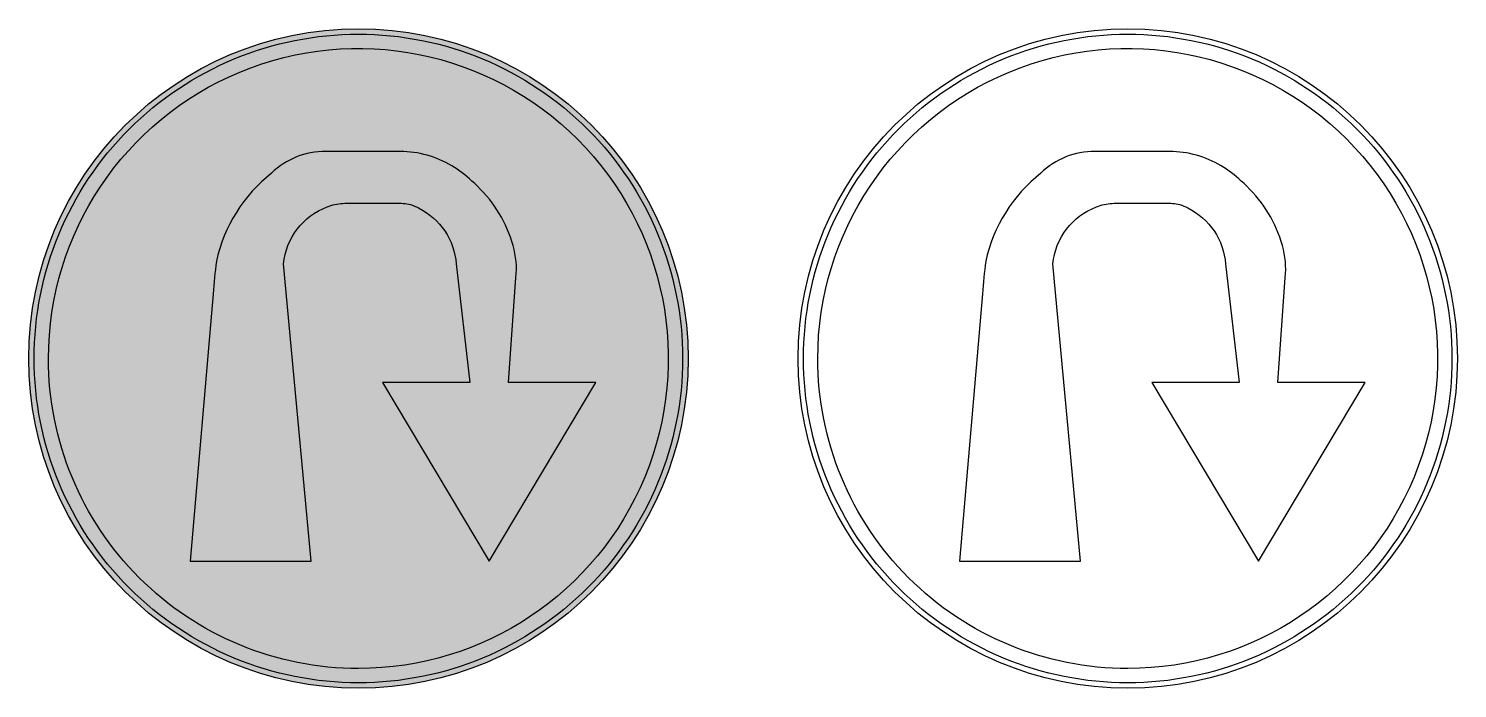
# Model space of a CAD drawing. Extents: x -53 to 1247, y 2 to 602.
import ezdxf

# ---------------------------------------------------------------- set-up
doc = ezdxf.new("R2010")
doc.units = 0
doc.header["$MEASUREMENT"] = 0

msp = doc.modelspace()

# ---------------------------------------------------------------- hatches: boundary and pattern name
h = msp.add_hatch(color=5)
edge = h.paths.add_edge_path()
edge.add_arc((246.8330000000001, 301.87278), 300.00022, 90, 270, ccw=False)
edge.add_arc((246.8330000000001, 301.87278), 300.00022, -90, 90, ccw=False)
edge = h.paths.add_edge_path(flags=16)
edge.add_arc((246.8329996124922, 301.8725596128209), 294.9999996128208, 179.999914466689, 270.0000000752629, ccw=False)
edge.add_arc((246.832779612821, 301.8732203871792), 294.9997796129032, 89.99995719571302, 180.0000428042869, ccw=False)
edge.add_arc((246.8317203871791, 301.874720384938), 294.9982796178374, -0.00033414024051126034, 89.99975146833339, ccw=False)
edge.add_arc((246.8315003875078, 301.8710596150621), 294.9984996188736, -89.99970873930943, 0.000376869264528068, ccw=False)
edge = h.paths.add_edge_path(flags=0)
edge.add_arc((246.8329893244995, 301.8725893247982), 281.9999893247984, 179.9999165604372, 270.00000216901117, ccw=False)
edge.add_arc((246.8343621165588, 301.8724869714439), 282.0013621170254, 44.99983839569438, 179.9998957651452, ccw=False)
edge.add_arc((246.8345254483125, 301.8732834360225), 282.0006834401484, -90.00030993453322, 44.999747434917595, ccw=False)
edge = h.paths.add_edge_path(flags=0)
edge.add_arc((239.9807145810216, 382.1888197495749), 61.49030150195899, 110.40687390298541, 174.7334207292288, ccw=False)
edge.add_arc((235.6482799517918, 398.2922911588853), 44.91373781485213, 103.30771623297841, 112.39032103927889, ccw=False)
edge.add_arc((237.0314465084732, 381.8507866227796), 61.28066724628079, 87.04552810209918, 101.02718859515352, ccw=False)
edge.add_line((240.1900000000001, 443.05), (280.91, 443.05))
edge.add_arc((283.8542187468652, 397.2218820642285), 45.92259593668872, 76.90337560365498, 93.67590474024291, ccw=False)
edge.add_arc((285.2094594579316, 411.9723852591861), 31.31404907788655, 58.84487348148451, 73.2004115623642, ccw=False)
edge.add_arc((274.434639196086, 383.4535540117329), 61.54331228715439, 4.1058396092929, 64.00357513948552, ccw=False)
edge.add_line((335.8199999999999, 387.86), (348.3699999999999, 280.09))
edge.add_line((348.3699999999999, 280.09), (268.87, 280.09))
edge.add_line((268.87, 280.09), (365.8699999999999, 117.66))
edge.add_line((365.8699999999999, 117.66), (462.8699999999999, 280.09))
edge.add_line((462.8699999999999, 280.09), (383.3699999999999, 280.09))
edge.add_line((383.3699999999999, 280.09), (390.1400000000001, 375.623))
edge.add_arc((317.1503971525591, 383.8348509602889), 73.45009611989057, 353.5808096831678, 376.3781616160913)
edge.add_arc((273.521453901223, 372.7201753069381), 118.4540473738581, 15.58552899404679, 46.41314343413642)
edge.add_arc((265.241013105619, 366.9501689043673), 128.3583040173414, 45.51160020166301, 48.64514028906169)
edge.add_arc((281.6014296193616, 391.5754193138526), 99.14445149254126, 46.33882558104976, 59.48728402834163)
edge.add_arc((284.487609072796, 398.5212230308073), 91.70102705940155, 58.83740529533213, 89.5986240159885)
edge.add_line((285.13, 490.22), (216.98, 490.22))
edge.add_arc((216.347481869399, 420.5860642884087), 69.63680838372453, 89.47956951885763, 134.1875251682067)
edge.add_arc((255.5045181865067, 359.8471118418665), 141.2048748918616, 128.3924533390434, 167.54838989711)
edge.add_arc((673.347534298787, 321.7768026082213), 559.9343267105259, 172.9714039846878, 176.0149602068737)
edge.add_line((114.7669999999999, 360.69), (93.87, 117.658))
edge.add_line((93.87, 117.658), (193.7610000000001, 117.658))
edge.add_line((193.7610000000001, 117.658), (203.87, 117.658))
edge.add_line((203.87, 117.658), (178.75, 387.8330000000001))
h = msp.add_hatch(color=7)
edge = h.paths.add_edge_path()
edge.add_arc((246.8329996124922, 301.8725596128209), 294.9999996128208, 179.999914466689, 270.0000000752629, ccw=False)
edge.add_arc((246.832779612821, 301.8732203871792), 294.9997796129032, 89.99995719571302, 180.0000428042869, ccw=False)
edge.add_arc((246.8317203871791, 301.874720384938), 294.9982796178374, -0.00033414024051126034, 89.99975146833339, ccw=False)
edge.add_arc((246.8315003875078, 301.8710596150621), 294.9984996188736, -89.99970873930943, 0.000376869264528068, ccw=False)
edge = h.paths.add_edge_path(flags=16)
edge.add_arc((246.8329893244995, 301.8725893247982), 281.9999893247984, 179.9999165604372, 270.00000216901117, ccw=False)
edge.add_arc((246.8343621165588, 301.8724869714439), 282.0013621170254, 44.99983839569438, 179.9998957651452, ccw=False)
edge.add_arc((246.8345254483125, 301.8732834360225), 282.0006834401484, -90.00030993453322, 44.999747434917595, ccw=False)
edge = h.paths.add_edge_path(flags=0)
edge.add_arc((239.9807145810216, 382.1888197495749), 61.49030150195899, 110.40687390298541, 174.7334207292288, ccw=False)
edge.add_arc((235.6482799517918, 398.2922911588853), 44.91373781485213, 103.30771623297841, 112.39032103927889, ccw=False)
edge.add_arc((237.0314465084732, 381.8507866227796), 61.28066724628079, 87.04552810209918, 101.02718859515352, ccw=False)
edge.add_line((240.1900000000001, 443.05), (280.91, 443.05))
edge.add_arc((283.8542187468652, 397.2218820642285), 45.92259593668872, 76.90337560365498, 93.67590474024291, ccw=False)
edge.add_arc((285.2094594579316, 411.9723852591861), 31.31404907788655, 58.84487348148451, 73.2004115623642, ccw=False)
edge.add_arc((274.434639196086, 383.4535540117329), 61.54331228715439, 4.1058396092929, 64.00357513948552, ccw=False)
edge.add_line((335.8199999999999, 387.86), (348.3699999999999, 280.09))
edge.add_line((348.3699999999999, 280.09), (268.87, 280.09))
edge.add_line((268.87, 280.09), (365.8699999999999, 117.66))
edge.add_line((365.8699999999999, 117.66), (462.8699999999999, 280.09))
edge.add_line((462.8699999999999, 280.09), (383.3699999999999, 280.09))
edge.add_line((383.3699999999999, 280.09), (390.1400000000001, 375.623))
edge.add_arc((317.1503971525591, 383.8348509602889), 73.45009611989057, 353.5808096831678, 376.3781616160913)
edge.add_arc((273.521453901223, 372.7201753069381), 118.4540473738581, 15.58552899404679, 46.41314343413642)
edge.add_arc((265.241013105619, 366.9501689043673), 128.3583040173414, 45.51160020166301, 48.64514028906169)
edge.add_arc((281.6014296193616, 391.5754193138526), 99.14445149254126, 46.33882558104976, 59.48728402834163)
edge.add_arc((284.487609072796, 398.5212230308073), 91.70102705940155, 58.83740529533213, 89.5986240159885)
edge.add_line((285.13, 490.22), (216.98, 490.22))
edge.add_arc((216.347481869399, 420.5860642884087), 69.63680838372453, 89.47956951885763, 134.1875251682067)
edge.add_arc((255.5045181865067, 359.8471118418665), 141.2048748918616, 128.3924533390434, 167.54838989711)
edge.add_arc((673.347534298787, 321.7768026082213), 559.9343267105259, 172.9714039846878, 176.0149602068737)
edge.add_line((114.7669999999999, 360.69), (93.87, 117.658))
edge.add_line((93.87, 117.658), (193.7610000000001, 117.658))
edge.add_line((193.7610000000001, 117.658), (203.87, 117.658))
edge.add_line((203.87, 117.658), (178.75, 387.8330000000001))

# ---------------------------------------------------------------- linework, layer by layer
at = {"color": 5}
msp.add_lwpolyline([(246.8330000000001, 1.87256, -1), (246.8330000000001, 601.873, -1)], format="xyb", close=True, dxfattribs=at)
for points in [[(946.8330000000001, 1.87256, -1), (946.8330000000001, 601.873, -1)], [(246.8330000000001, 6.872560000000001, -0.414214), (-48.16699999999992, 301.873, -0.414214), (246.8330000000001, 596.873, -0.414214), (541.8299999999999, 301.873, -0.414214)], [(946.8330000000001, 6.872560000000001, -0.414214), (651.8330000000001, 301.873, -0.414214), (946.8330000000001, 596.873, -0.414214), (1241.83, 301.873, -0.414214)], [(246.8330000000001, 19.8726, -0.414214), (-35.16699999999992, 301.873, -0.668179), (446.24, 501.277, -0.668179)], [(946.8330000000001, 19.8726, -0.414214), (664.8330000000001, 301.873, -0.668179), (1146.24, 501.277, -0.668179)], [(178.75, 387.833, -0.288288), (218.54, 439.82, -0.03965109999999999), (225.3099999999999, 442, -0.0610823), (240.1900000000001, 443.05), (280.91, 443.05, -0.07331489999999999), (294.26, 441.95, -0.06271990000000001), (301.41, 438.77, -0.267471), (335.8199999999999, 387.86), (348.3699999999999, 280.09), (268.87, 280.09), (365.8699999999999, 117.66), (462.8699999999999, 280.09), (383.3699999999999, 280.09), (390.1400000000001, 375.623, 0.0998016), (387.6199999999999, 404.546, 0.135328), (355.1900000000001, 458.52, 0.0136735), (350.05, 463.3, 0.05743400000000001), (331.9400000000001, 476.99, 0.135033), (285.13, 490.22), (216.98, 490.22, 0.197588), (167.8099999999999, 470.52, 0.172532), (117.6210000000001, 390.293, 0.0132808), (114.7669999999999, 360.69), (93.87, 117.658), (193.7610000000001, 117.658), (203.87, 117.658)], [(878.75, 387.833, -0.288288), (918.54, 439.82, -0.03965109999999999), (925.31, 442, -0.0610823), (940.19, 443.05), (980.91, 443.05, -0.07331489999999999), (994.26, 441.95, -0.06271990000000001), (1001.41, 438.77, -0.267471), (1035.82, 387.86), (1048.37, 280.09), (968.87, 280.09), (1065.87, 117.66), (1162.87, 280.09), (1083.37, 280.09), (1090.14, 375.623, 0.0998016), (1087.62, 404.546, 0.135328), (1055.19, 458.52, 0.0136735), (1050.05, 463.3, 0.05743400000000001), (1031.94, 476.99, 0.135033), (985.13, 490.22), (916.98, 490.22, 0.197588), (867.81, 470.52, 0.172532), (817.6210000000001, 390.293, 0.0132808), (814.7669999999999, 360.69), (793.87, 117.658), (893.7610000000001, 117.658), (903.87, 117.658)]]:
    msp.add_lwpolyline(points, format="xyb", close=True)

doc.saveas('drawing.dxf')
